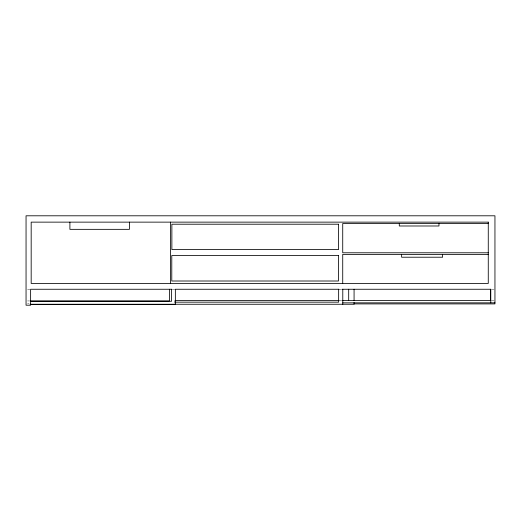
<?xml version="1.0" encoding="UTF-8"?>
<svg xmlns="http://www.w3.org/2000/svg" width="521" height="521" viewBox="0 0 521 521"><rect width="100%" height="100%" fill="white"/><g stroke="black" fill="none" stroke-linecap="round" stroke-linejoin="round"><path stroke-width="0.39" stroke-dasharray="2.6 1.95" d="M27.574 289.259L29.86 289.259M172.321 289.259L174.835 289.259M338.943 289.259L342.193 289.259M491.479 289.259L494.253 289.259M338.943 300.48L342.193 300.48M491.479 300.48L494.253 300.48M27.574 300.943L29.287 300.943M27.574 303.665L29.098 303.665M174.359 300.48L174.359 303.502"/><path stroke-width="0.78" d="M488.268 223.509L342.727 223.509L342.727 252.789L488.268 252.789M488.268 254.385L342.727 254.385L342.727 283.437M171.735 289.259L30.622 289.259L30.622 305.202L26.05 305.202L26.05 215.798L494.95 215.798L494.95 303.906L354.072 303.906M338.943 289.259L175.356 289.259L175.356 304.381L30.622 304.381M342.193 289.259L490.782 289.259L490.782 302.844M175.649 300.48L338.943 300.48M342.193 300.48L490.782 300.48M30.101 300.943L169.403 300.943L169.403 289.259M30.622 301.275L171.565 301.275L171.565 289.259M175.356 302.16L338.643 302.16L338.643 289.259M342.785 302.844L494.95 302.844M30.101 304.257L354.072 304.257L354.072 302.538M490.424 289.259L490.424 300.48M442.609 254.385L442.609 257.218L401.626 257.218L401.626 254.385M438.969 223.509L438.969 225.99L399.288 225.99L399.288 223.509M354.072 289.259L354.072 300.48M348.692 289.259L348.692 300.48M342.785 289.259L342.785 304.257M170.569 222.135L170.569 283.437M129.423 222.135L129.423 229.344L69.899 229.344L69.899 222.135M488.268 222.135L31.175 222.135L31.175 283.437L488.268 283.437L488.268 222.135M338.526 224.212L171.871 224.212L171.871 249.605L338.526 249.605L338.526 224.212M338.442 255.498L171.787 255.498L171.787 281.008L338.442 281.008L338.442 255.498"/></g></svg>
